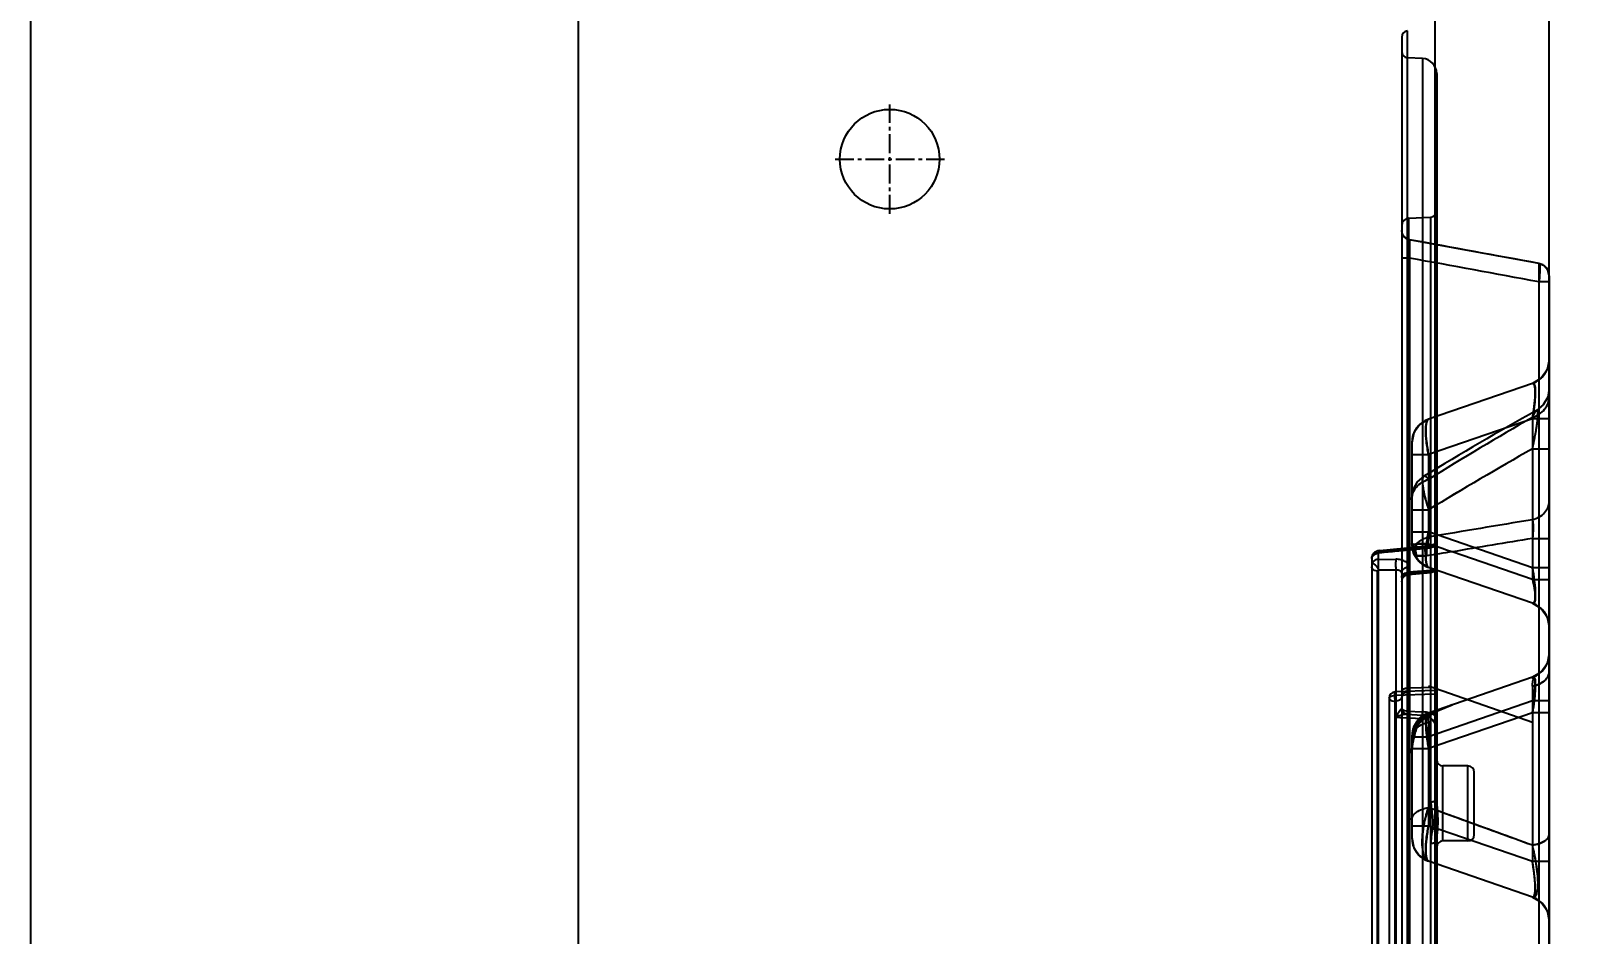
# Model space of a CAD drawing. Header units: millimetres. Extents: x 3267 to 5677, y -4731 to 2600.
# Drawn here: x 4265.7 to 4389.7, y -756.3 to -683.7 of the extents above; entities that cross this region are included whole.
import ezdxf

# ---------------------------------------------------------------- set-up
doc = ezdxf.new("R2010")
doc.units = ezdxf.units.MM
doc.header["$LTSCALE"] = 16.335
doc.header["$PDMODE"] = 3
doc.header["$PDSIZE"] = 0.3125
doc.linetypes.add('CENTER', pattern=[0.6, 0.375, -0.075, 0.075, -0.075])
doc.layers.get('0').update_dxf_attribs({"linetype": 'CONTINUOUS'})
doc.layers.get('Defpoints').update_dxf_attribs({"linetype": 'CONTINUOUS'})
doc.layers.add('11', color=7, linetype='CONTINUOUS')
doc.styles.get("Standard").update_dxf_attribs({"font": 'txt', "width": 0.8})
doc.dimstyles.get("Standard").update_dxf_attribs({"dimtxt": 0.15625, "dimasz": 0.1875, "dimexe": 0.125, "dimexo": 0.0625, "dimtad": 0, "dimtih": 1, "dimtoh": 1, "dimdsep": 46, "dimtxsty": 'Standard', "dimcen": 0.09, "dimadec": 0, "dimazin": 0, "dimtp": 0.01, "dimtm": 0.01, "dimtfac": 1, "dimtofl": 0, "dimtmove": 0, "dimatfit": 3, "dimfxl": 0, "dimtolj": 1, "dimarcsym": 0})

# ---------------------------------------------------------------- blocks, each defined once
blk = doc.blocks.new('*D132')
at = {"color": 4, "lineweight": -2}
for p, q in [((4309.72, -646.31), (4309.72, -613.23)), ((4317.72, -613.23), (4336.41, -613.23)), ((4379.72, -613.23), (4359.87, -613.23)), ((4387.72, -800.28), (4387.72, -613.23))]:
    blk.add_line(p, q, dxfattribs=at)
at = {"color": 4}
for points in [[(4317.72, -611.9), (4317.72, -614.57), (4309.72, -613.23)], [(4379.72, -611.9), (4379.72, -614.57), (4387.72, -613.23)]]:
    blk.add_solid(points, dxfattribs=at)
at = {"layer": 'Defpoints', "color": 0}
for p in [(4309.72, -613.23), (4309.72, -646.31), (4387.72, -800.28)]:
    blk.add_point(p, dxfattribs=at)
at = {"color": 6, "insert": (4348.14, -613.23), "char_height": 8, "attachment_point": 5}
blk.add_mtext('\\A1;78.00', dxfattribs=at)

msp = doc.modelspace()

# ---------------------------------------------------------------- linework, layer by layer
at = {"color": 6, "linetype": 'Continuous'}
for p, q in [((4378.522, -631.001), (4378.522, -951.001)), ((4309.718, -944.001), (4309.718, -638.001)), ((4375.858, -684.193), (4375.858, -887.749)), ((4376.334, -888.251), (4376.334, -683.691)), ((4377.534, -685.914), (4376.334, -685.851)), ((4377.534, -685.914), (4377.534, -886.028)), ((4378.672, -687.112), (4378.672, -884.83)), ((4376.429, -698.747), (4378.195, -698.654)), ((4376.429, -765.565), (4376.429, -698.747)), ((4378.195, -873.288), (4378.195, -698.654)), ((4376.478, -700.473), (4376.334, -700.432)), ((4376.478, -700.474), (4376.478, -783.553)), ((4379.996, -701.114), (4376.486, -700.474)), ((4386.899, -702.385), (4379.996, -701.114)), ((4376.478, -701.95), (4375.858, -701.95)), ((4386.886, -702.384), (4386.886, -781.684)), ((4387.717, -703.372), (4387.609, -702.92)), ((4387.717, -703.86), (4386.886, -703.86)), ((4387.717, -703.373), (4387.717, -782.247)), ((4387.717, -710.117), (4387.547, -710.924)), ((4387.069, -711.595), (4386.361, -712.017)), ((4387.547, -710.924), (4387.069, -711.595)), ((4386.361, -712.017), (4378.017, -714.89)), ((4387.233, -713.742), (4386.691, -714.187)), ((4378.017, -714.89), (4377.311, -715.311)), ((4386.361, -714.868), (4378.017, -717.741)), ((4386.361, -714.749), (4386.361, -727.776)), ((4387.717, -714.868), (4386.361, -714.868)), ((4376.662, -716.791), (4376.662, -724.903)), ((4376.662, -717.741), (4378.017, -717.741)), ((4378.017, -717.741), (4378.017, -724.366)), ((4386.361, -717.281), (4387.717, -717.281)), ((4377.627, -719.481), (4377.113, -719.93)), ((4376.662, -722.176), (4378.017, -722.176)), ((4376.662, -723.953), (4378.017, -723.953)), ((4386.361, -726.826), (4378.017, -723.953)), ((4374.088, -725.446), (4378.216, -725.053)), ((4378.204, -725.159), (4374.1, -725.55)), ((4376.662, -724.903), (4376.834, -725.717)), ((4377.079, -724.903), (4377.808, -724.903)), ((4386.361, -724.47), (4387.717, -724.47)), ((4373.446, -726.092), (4373.446, -845.849)), ((4374.006, -846.325), (4374.006, -725.617)), ((4374.006, -726.16), (4375.39, -726.147)), ((4377.079, -725.88), (4377.808, -725.88)), ((4377.808, -725.88), (4377.079, -725.88)), ((4377.825, -726.726), (4378.017, -726.803)), ((4386.361, -727.776), (4379.915, -725.556)), ((4373.913, -844.843), (4373.913, -727.099)), ((4375.39, -727.021), (4374.006, -727.034)), ((4375.39, -727.021), (4375.39, -844.921)), ((4376.41, -727.365), (4378.211, -727.214)), ((4378.204, -727.11), (4376.418, -727.26)), ((4378.195, -727.052), (4376.429, -727.2)), ((4386.361, -729.676), (4378.017, -726.803)), ((4387.717, -726.826), (4386.361, -726.826)), ((4386.361, -727.776), (4387.717, -727.776)), ((4386.361, -729.676), (4387.069, -730.099)), ((4387.069, -730.099), (4387.547, -730.77)), ((4387.547, -730.77), (4387.717, -731.577)), ((4387.717, -733.734), (4387.547, -734.541)), ((4387.069, -735.212), (4386.361, -735.635)), ((4387.547, -734.541), (4387.069, -735.212)), ((4378.522, -736.444), (4376.334, -736.52)), ((4386.361, -735.635), (4378.017, -738.508)), ((4386.361, -739.26), (4378.017, -736.359)), ((4386.361, -736.359), (4386.361, -750.443)), ((4374.853, -737.316), (4374.853, -765.635)), ((4375.329, -765.734), (4375.338, -737.082)), ((4378.522, -736.703), (4375.338, -736.814)), ((4375.338, -737.082), (4378.522, -736.97)), ((4375.355, -738.849), (4375.355, -737.553)), ((4386.361, -737.535), (4378.017, -740.408)), ((4387.717, -737.535), (4386.361, -737.535)), ((4375.858, -738.86), (4377.535, -738.948)), ((4376.243, -738.609), (4377.534, -738.676)), ((4376.334, -738.35), (4377.534, -738.413)), ((4377.441, -738.819), (4376.992, -739.304)), ((4377.774, -738.817), (4377.659, -738.886)), ((4377.808, -738.879), (4377.746, -738.768)), ((4386.361, -738.486), (4378.017, -741.359)), ((4387.717, -738.486), (4386.361, -738.486)), ((4376.717, -739.939), (4376.662, -740.408)), ((4377.079, -739.667), (4376.964, -739.614)), ((4378.017, -739.26), (4378.017, -747.57)), ((4376.662, -740.408), (4376.662, -748.52)), ((4376.662, -741.359), (4378.017, -741.359)), ((4376.858, -740.408), (4378.017, -740.408)), ((4379.174, -748.786), (4379.174, -742.756)), ((4381.184, -742.756), (4379.174, -742.756)), ((4381.184, -748.786), (4381.184, -742.756)), ((4381.687, -748.283), (4381.687, -743.258)), ((4376.662, -747.57), (4378.017, -747.57)), ((4386.361, -750.443), (4378.017, -747.57)), ((4376.662, -748.52), (4376.831, -749.328)), ((4378.672, -748.755), (4378.686, -748.48)), ((4381.184, -748.786), (4379.174, -748.786)), ((4376.831, -749.329), (4377.311, -750)), ((4377.311, -750), (4378.017, -750.421)), ((4386.361, -753.294), (4378.017, -750.421)), ((4387.717, -750.443), (4386.361, -750.443)), ((4386.361, -753.294), (4387.069, -753.716))]:
    msp.add_line(p, q, dxfattribs=at)
msp.add_lwpolyline([(4265.697, -577.101), (4830.966, -577.101), (4830.966, -1037.357), (4265.697, -1037.357)], close=True)
for points in [[(4376.334, -700.432), (4376.193, -700.359), (4376.063, -700.25), (4375.957, -700.106), (4375.884, -699.932), (4375.858, -699.734)], [(4387.609, -702.92), (4387.31, -702.565), (4386.886, -702.383)], [(4387.717, -712.437), (4387.592, -713.132), (4387.234, -713.741)], [(4377.311, -715.311), (4376.831, -715.982), (4376.662, -716.791)], [(4377.617, -719.487), (4377.108, -719.936), (4376.775, -720.531), (4376.662, -721.198)], [(4374.088, -725.446), (4373.945, -725.476), (4373.82, -725.527), (4373.712, -725.591), (4373.624, -725.664)], [(4376.662, -724.903), (4376.804, -725.646), (4377.212, -726.285), (4377.825, -726.726)], [(4376.662, -724.903), (4376.775, -725.567), (4377.105, -726.162)], [(4376.662, -724.907), (4376.711, -725.345), (4376.859, -725.771)], [(4378.672, -724.552), (4378.612, -724.79), (4378.447, -724.971), (4378.217, -725.053)], [(4376.773, -725.562), (4377.057, -726.1), (4377.487, -726.526), (4378.017, -726.803)], [(4376.834, -725.717), (4377.314, -726.385), (4378.017, -726.803)], [(4377.105, -726.162), (4377.518, -726.549), (4378.017, -726.803)], [(4375.858, -727.966), (4375.93, -727.679), (4376.13, -727.461), (4376.41, -727.365)], [(4375.858, -737.281), (4375.934, -737.016), (4376.116, -736.842), (4376.342, -736.779)], [(4375.858, -737.281), (4375.922, -737.035), (4376.099, -736.852), (4376.343, -736.779)], [(4379.916, -737.854), (4378.813, -738.273), (4377.863, -738.706)], [(4376.334, -738.613), (4376.094, -738.538), (4375.92, -738.355), (4375.858, -738.111)], [(4378.017, -738.508), (4377.311, -738.929), (4376.831, -739.6), (4376.662, -740.408)], [(4377.231, -739.007), (4376.809, -739.653), (4376.662, -740.408)], [(4378.017, -738.508), (4377.434, -738.825), (4376.983, -739.318), (4376.717, -739.939)], [(4378.017, -738.508), (4377.597, -738.71), (4377.231, -739.007)], [(4377.534, -738.676), (4378.107, -738.857), (4378.521, -739.292), (4378.672, -739.875)], [(4377.991, -738.707), (4377.923, -738.739), (4377.852, -738.774), (4377.778, -738.815)], [(4376.992, -739.304), (4376.745, -739.836), (4376.662, -740.408)], [(4376.773, -740.249), (4376.691, -740.949), (4376.662, -741.724)], [(4376.784, -740.249), (4376.722, -740.72), (4376.679, -741.214)], [(4376.985, -739.623), (4376.866, -739.939), (4376.795, -740.244)], [(4387.069, -753.716), (4387.547, -754.387), (4387.717, -755.194)]]:
    msp.add_lwpolyline(points, dxfattribs=at)
for centre, radius, start, end in [((4376.36, -684.193), 0.502, 93, 180), ((4376.36, -685.349), 0.502, 180, 267), ((4377.472, -687.112), 1.2, 0, 87), ((4378.169, -698.152), 0.502, 273, 359.90288), ((4376.461, -699.349), 0.603, 93.00039, 180), ((4376.609, -699.734), 0.751, 180.00937, 260.01455), ((3922.192, -3204.126), 2544.534, 79.477345, 79.715612), ((3913.755, -3253.36), 2593.03, 79.486757, 79.720563), ((4385.707, -710.117), 2.01, 288.99982, 0), ((4537.863, -983.401), 308.754, 119.31576, 121.26369), ((4378.672, -716.791), 2.01, 108.99999, 180), ((4531.315, -966.875), 290.825, 119.89571, 121.81061), ((4531.203, -966.689), 290.608, 119.89491, 121.81124), ((4534.786, -979.857), 301.623, 119.47807, 121.31571), ((4534.545, -979.439), 301.14, 119.47721, 121.31781), ((4754.868, -2962.068), 2269.212, 99.345882, 99.559456), ((4739.449, -2869.461), 2175.331, 99.341274, 99.564065), ((4378.672, -724.903), 2.01, 180, 251), ((4374.049, -726.092), 0.603, 134.61774, 180.03928), ((4402.328, -881.38), 157.428, 98.185, 98.93318), ((4399.907, -865.295), 141.162, 98.14187, 98.97626), ((4378.169, -726.713), 0.502, 274.8016, 359.97723), ((4385.707, -731.577), 2.01, 0, 71.00016), ((4385.707, -733.734), 2.01, 288.99982, 0), ((4375.355, -737.316), 0.502, 92.00001, 179.99049), ((4376.36, -737.281), 0.502, 92, 180), ((4376.36, -738.111), 0.502, 180, 267.00005), ((4378.672, -740.408), 2.01, 108.99999, 180), ((4378.672, -740.408), 1.883, 119.43883, 155.04088), ((4378.672, -740.408), 1.756, 119.43883, 155.04082), ((4377.472, -739.875), 1.2, 0, 87), ((4378.49, -739.77), 1.105, 122.79237, 127.48528), ((4379.174, -742.253), 0.502, 180, 270), ((4381.184, -743.258), 0.502, 0, 90), ((4387.02, -749.253), 9.539, 160.69769, 167.14688), ((4385.299, -745.422), 6.628, 180.11129, 182.98794), ((4378.672, -748.52), 2.01, 180, 251.00001), ((4379.174, -749.288), 0.502, 90, 180), ((4381.184, -748.283), 0.502, 270, 0), ((4385.707, -755.194), 2.01, 0, 71.00018)]:
    msp.add_arc(centre, radius, start, end, dxfattribs=at)
for points, knots in [([(4376.478, -701.95), (4376.462, -701.756), (4376.435, -701.412), (4376.423, -700.897), (4376.424, -700.693), (4376.45, -700.459), (4376.478, -700.474)], [0, 0, 0, 0, 0.3930202, 0.7256546, 0.9347298, 1, 1, 1, 1]), ([(4386.886, -702.384), (4386.924, -702.376), (4386.966, -702.593), (4386.966, -702.829), (4386.948, -703.323), (4386.91, -703.666), (4386.886, -703.86)], [0, 0, 0, 0, 0.0773758, 0.2878052, 0.6079724, 1, 1, 1, 1]), ([(4387.717, -703.373), (4387.717, -703.26), (4387.673, -703.027), (4387.499, -702.713), (4387.22, -702.488), (4386.998, -702.404), (4386.886, -702.384)], [0, 0, 0, 0, 0.2435956, 0.4998039, 0.7561319, 1, 1, 1, 1]), ([(4386.361, -712.017), (4386.419, -711.997), (4386.594, -712.189), (4386.577, -712.576), (4386.596, -713.183), (4386.502, -713.972), (4386.417, -714.55), (4386.361, -714.868)], [0, 0, 0, 0, 0.0620912, 0.1926246, 0.4065434, 0.6718626, 1, 1, 1, 1]), ([(4386.361, -714.868), (4386.419, -714.532), (4386.508, -713.93), (4386.6, -713.123), (4386.576, -712.533), (4386.583, -712.161), (4386.414, -711.999), (4386.361, -712.017)], [0, 0, 0, 0, 0.3464134, 0.6174239, 0.8235259, 0.9425619, 1, 1, 1, 1]), ([(4386.361, -714.868), (4386.395, -714.672), (4386.456, -714.288), (4386.527, -713.731), (4386.573, -713.224), (4386.591, -712.789), (4386.581, -712.482), (4386.555, -712.287), (4386.53, -712.179), (4386.499, -712.097), (4386.461, -712.04), (4386.412, -712.008), (4386.377, -712.012), (4386.361, -712.017)], [0, 0, 0, 0, 0.2011804, 0.3931307, 0.5675307, 0.7161773, 0.8323933, 0.8778708, 0.9150346, 0.9442127, 0.9662555, 0.9833444, 1, 1, 1, 1]), ([(4386.361, -714.749), (4386.55, -714.691), (4386.914, -714.518), (4387.498, -714.013), (4387.717, -713.428), (4387.717, -713.061)], [0, 0, 0, 0, 0.2585545, 0.5193703, 1, 1, 1, 1]), ([(4386.361, -717.28), (4386.44, -716.912), (4386.576, -716.278), (4386.723, -715.435), (4386.791, -714.787), (4386.829, -714.439), (4386.753, -714.113), (4386.629, -714.236), (4386.597, -714.283)], [0, 0, 0, 0, 0.3405533, 0.5821482, 0.7835507, 0.9010264, 0.9487987, 1, 1, 1, 1]), ([(4386.361, -717.28), (4386.41, -717.066), (4386.498, -716.664), (4386.609, -716.099), (4386.694, -715.615), (4386.754, -715.209), (4386.792, -714.877), (4386.811, -714.616), (4386.812, -714.412), (4386.797, -714.281), (4386.764, -714.173), (4386.656, -714.188), (4386.624, -714.247), (4386.6, -714.282)], [0, 0, 0, 0, 0.197447, 0.3704035, 0.5176748, 0.6399767, 0.739115, 0.8175843, 0.8772412, 0.9188314, 0.9433701, 0.9619699, 1, 1, 1, 1]), ([(4386.6, -714.282), (4386.557, -714.343), (4386.473, -714.497), (4386.4, -714.656), (4386.361, -714.749)], [0, 0, 0, 0, 0.4240078, 1, 1, 1, 1]), ([(4386.597, -714.283), (4386.572, -714.32), (4386.52, -714.408), (4386.442, -714.563), (4386.389, -714.682), (4386.361, -714.748)], [0, 0, 0, 0, 0.2535328, 0.5859896, 1, 1, 1, 1]), ([(4378.017, -717.741), (4377.948, -717.391), (4377.838, -716.747), (4377.775, -715.864), (4377.795, -715.285), (4377.917, -714.925), (4378.017, -714.89)], [0, 0, 0, 0, 0.3667706, 0.6754514, 0.8908129, 1, 1, 1, 1]), ([(4378.017, -714.89), (4377.916, -714.925), (4377.795, -715.287), (4377.775, -715.867), (4377.839, -716.75), (4377.948, -717.392), (4378.017, -717.741)], [0, 0, 0, 0, 0.1096626, 0.3256564, 0.6343154, 1, 1, 1, 1]), ([(4378.017, -714.89), (4377.917, -714.925), (4377.798, -715.291), (4377.782, -715.872), (4377.842, -716.756), (4377.95, -717.396), (4378.017, -717.741)], [0, 0, 0, 0, 0.1091537, 0.3274986, 0.638501, 1, 1, 1, 1]), ([(4378.017, -717.741), (4377.949, -717.39), (4377.84, -716.743), (4377.782, -715.857), (4377.799, -715.279), (4377.92, -714.924), (4378.017, -714.89)], [0, 0, 0, 0, 0.3679988, 0.6792784, 0.8937516, 1, 1, 1, 1]), ([(4376.662, -721.362), (4376.662, -721.006), (4376.885, -720.438), (4377.467, -719.955), (4377.829, -719.789), (4378.017, -719.734)], [0, 0, 0, 0, 0.4754613, 0.7376461, 1, 1, 1, 1]), ([(4376.662, -721.362), (4376.662, -721.006), (4376.885, -720.438), (4377.467, -719.955), (4377.829, -719.789), (4378.017, -719.734)], [0, 0, 0, 0, 0.4754613, 0.7376462, 1, 1, 1, 1]), ([(4377.72, -719.475), (4377.661, -719.459), (4377.471, -719.601), (4377.519, -720.007), (4377.565, -720.577), (4377.76, -721.334), (4377.922, -721.882), (4378.017, -722.176)], [0, 0, 0, 0, 0.0643112, 0.1902026, 0.3990952, 0.6769377, 1, 1, 1, 1]), ([(4377.724, -719.472), (4377.664, -719.455), (4377.478, -719.614), (4377.539, -720.022), (4377.579, -720.604), (4377.77, -721.356), (4377.926, -721.891), (4378.017, -722.176)], [0, 0, 0, 0, 0.0657644, 0.192902, 0.4127018, 0.6870046, 1, 1, 1, 1]), ([(4378.017, -719.733), (4377.983, -719.688), (4377.919, -719.611), (4377.82, -719.522), (4377.751, -719.484), (4377.72, -719.475)], [0, 0, 0, 0, 0.4236732, 0.754042, 1, 1, 1, 1]), ([(4378.017, -719.733), (4377.983, -719.689), (4377.92, -719.612), (4377.823, -719.521), (4377.756, -719.482), (4377.724, -719.472)], [0, 0, 0, 0, 0.4228457, 0.7534496, 1, 1, 1, 1]), ([(4386.361, -722.977), (4386.548, -722.926), (4386.906, -722.777), (4387.357, -722.433), (4387.644, -721.981), (4387.717, -721.644), (4387.717, -721.484)], [0, 0, 0, 0, 0.2694857, 0.5330947, 0.7771512, 1, 1, 1, 1]), ([(4386.361, -722.977), (4386.385, -723.073), (4386.415, -723.291), (4386.433, -723.791), (4386.4, -724.192), (4386.361, -724.47)], [0, 0, 0, 0, 0.1986848, 0.4391749, 1, 1, 1, 1]), ([(4386.361, -722.977), (4386.394, -723.11), (4386.427, -723.417), (4386.423, -723.917), (4386.388, -724.279), (4386.361, -724.47)], [0, 0, 0, 0, 0.273935, 0.6151978, 1, 1, 1, 1]), ([(4378.017, -726.803), (4377.916, -726.769), (4377.795, -726.407), (4377.775, -725.827), (4377.839, -724.944), (4377.948, -724.301), (4378.017, -723.953)], [0, 0, 0, 0, 0.1096635, 0.3256588, 0.6343196, 1, 1, 1, 1]), ([(4378.017, -723.953), (4377.948, -724.303), (4377.838, -724.946), (4377.775, -725.83), (4377.795, -726.409), (4377.917, -726.769), (4378.017, -726.803)], [0, 0, 0, 0, 0.3667766, 0.6754545, 0.890814, 1, 1, 1, 1]), ([(4378.017, -723.953), (4377.949, -724.304), (4377.84, -724.951), (4377.782, -725.837), (4377.799, -726.414), (4377.92, -726.77), (4378.017, -726.803)], [0, 0, 0, 0, 0.3680031, 0.6792808, 0.8937525, 1, 1, 1, 1]), ([(4374.1, -725.614), (4374.099, -725.603), (4374.098, -725.582), (4374.095, -725.552), (4374.093, -725.524), (4374.09, -725.494), (4374.085, -725.413), (4374.094, -725.493), (4374.097, -725.524), (4374.099, -725.541), (4374.1, -725.55)], [0, 0, 0, 0, 0.1233483, 0.2348731, 0.3335917, 0.4186573, 0.6172126, 0.8161224, 0.9012275, 1, 1, 1, 1]), ([(4374.1, -725.614), (4374.556, -725.571), (4375.468, -725.483), (4376.836, -725.353), (4377.748, -725.266), (4378.204, -725.222)], [0, 0, 0, 0, 0.3333851, 0.6667177, 1, 1, 1, 1]), ([(4376.859, -724.99), (4376.823, -724.974), (4376.767, -724.944), (4376.694, -724.943), (4376.662, -724.914), (4376.662, -724.903)], [0, 0, 0, 0, 0.5218588, 0.8423529, 1, 1, 1, 1]), ([(4376.858, -724.99), (4376.822, -724.982), (4376.762, -724.966), (4376.696, -724.943), (4376.662, -724.915), (4376.662, -724.903)], [0, 0, 0, 0, 0.5034824, 0.8286202, 1, 1, 1, 1]), ([(4376.859, -725.771), (4376.821, -725.693), (4376.768, -725.519), (4376.768, -725.248), (4376.821, -725.071), (4376.858, -724.99)], [0, 0, 0, 0, 0.321289, 0.667224, 1, 1, 1, 1]), ([(4376.858, -725.771), (4376.806, -725.65), (4376.765, -725.381), (4376.807, -725.113), (4376.858, -724.99)], [0, 0, 0, 0, 0.4954003, 1, 1, 1, 1]), ([(4377.063, -724.92), (4377.037, -724.937), (4376.984, -724.961), (4376.918, -724.993), (4376.871, -725.008), (4376.854, -725.003)], [0, 0, 0, 0, 0.4060183, 0.7626714, 1, 1, 1, 1]), ([(4377.099, -724.883), (4377.06, -724.894), (4377.003, -724.933), (4376.926, -724.968), (4376.881, -724.978), (4376.864, -724.976)], [0, 0, 0, 0, 0.4759925, 0.7911688, 1, 1, 1, 1]), ([(4377.079, -725.88), (4377.03, -725.782), (4376.961, -725.566), (4376.959, -725.224), (4377.028, -725.004), (4377.079, -724.903)], [0, 0, 0, 0, 0.3265452, 0.6634268, 1, 1, 1, 1]), ([(4377.08, -725.88), (4377.049, -725.808), (4377.005, -725.648), (4376.983, -725.398), (4377.001, -725.148), (4377.042, -724.988), (4377.073, -724.915)], [0, 0, 0, 0, 0.2393244, 0.5001936, 0.7609206, 1, 1, 1, 1]), ([(4377.079, -724.903), (4377.16, -724.819), (4377.344, -724.664), (4377.662, -724.484), (4377.896, -724.399), (4378.017, -724.366)], [0, 0, 0, 0, 0.3204405, 0.6544838, 1, 1, 1, 1]), ([(4377.808, -724.902), (4377.71, -724.902), (4377.529, -724.903), (4377.286, -724.903), (4377.141, -724.903), (4377.079, -724.903)], [0, 0, 0, 0, 0.4064774, 0.7445307, 1, 1, 1, 1]), ([(4377.099, -724.883), (4377.174, -724.807), (4377.352, -724.66), (4377.662, -724.484), (4377.896, -724.399), (4378.017, -724.366)], [0, 0, 0, 0, 0.3029327, 0.6455821, 1, 1, 1, 1]), ([(4377.808, -725.88), (4377.793, -725.819), (4377.767, -725.69), (4377.746, -725.492), (4377.745, -725.289), (4377.764, -725.09), (4377.791, -724.962), (4377.808, -724.901)], [0, 0, 0, 0, 0.1921151, 0.3958952, 0.6033925, 0.8070884, 1, 1, 1, 1]), ([(4377.809, -725.882), (4377.793, -725.821), (4377.767, -725.692), (4377.746, -725.493), (4377.745, -725.29), (4377.764, -725.091), (4377.791, -724.962), (4377.809, -724.901)], [0, 0, 0, 0, 0.192563, 0.396263, 0.6036426, 0.8072358, 1, 1, 1, 1]), ([(4377.953, -724.907), (4377.937, -724.905), (4377.905, -724.902), (4377.857, -724.9), (4377.825, -724.901), (4377.808, -724.902)], [0, 0, 0, 0, 0.3303311, 0.6636538, 1, 1, 1, 1]), ([(4377.952, -724.909), (4377.936, -724.907), (4377.904, -724.903), (4377.856, -724.901), (4377.824, -724.902), (4377.808, -724.903)], [0, 0, 0, 0, 0.3349864, 0.6683907, 1, 1, 1, 1]), ([(4377.883, -725.862), (4377.873, -725.802), (4377.859, -725.676), (4377.856, -725.483), (4377.87, -725.285), (4377.901, -725.093), (4377.933, -724.968), (4377.952, -724.909)], [0, 0, 0, 0, 0.1908011, 0.3935219, 0.6008915, 0.8054826, 1, 1, 1, 1]), ([(4377.891, -725.856), (4377.885, -725.794), (4377.879, -725.669), (4377.882, -725.48), (4377.895, -725.29), (4377.919, -725.102), (4377.945, -724.978), (4377.96, -724.917)], [0, 0, 0, 0, 0.1969051, 0.3974656, 0.5992866, 0.800737, 1, 1, 1, 1]), ([(4377.952, -724.909), (4377.955, -724.843), (4377.962, -724.715), (4377.983, -724.534), (4378.004, -724.419), (4378.017, -724.366)], [0, 0, 0, 0, 0.3636456, 0.698035, 1, 1, 1, 1]), ([(4379.915, -725.556), (4379.673, -725.48), (4379.211, -725.331), (4378.557, -725.116), (4378.145, -724.976), (4377.952, -724.909)], [0, 0, 0, 0, 0.3691795, 0.7039441, 1, 1, 1, 1]), ([(4379.915, -725.556), (4379.672, -725.48), (4379.21, -725.331), (4378.555, -725.115), (4378.145, -724.976), (4377.952, -724.909)], [0, 0, 0, 0, 0.3703194, 0.7046186, 1, 1, 1, 1]), ([(4378.017, -724.366), (4378.004, -724.419), (4377.983, -724.534), (4377.962, -724.714), (4377.955, -724.841), (4377.953, -724.907)], [0, 0, 0, 0, 0.3032831, 0.6391368, 1, 1, 1, 1]), ([(4378.204, -725.159), (4378.264, -725.156), (4378.383, -725.129), (4378.581, -725.027), (4378.672, -724.863), (4378.672, -724.762)], [0, 0, 0, 0, 0.271281, 0.5428768, 1, 1, 1, 1]), ([(4378.672, -724.889), (4378.672, -724.93), (4378.642, -725.021), (4378.536, -725.13), (4378.38, -725.198), (4378.264, -725.219), (4378.204, -725.222)], [0, 0, 0, 0, 0.1980992, 0.4359155, 0.7138113, 1, 1, 1, 1]), ([(4378.204, -725.222), (4378.208, -725.175), (4378.225, -725.01), (4378.207, -725.133), (4378.204, -725.159)], [0, 0, 0, 0, 0.6437221, 1, 1, 1, 1]), ([(4373.897, -725.699), (4373.812, -725.717), (4373.664, -725.77), (4373.492, -725.907), (4373.445, -726.035), (4373.446, -726.093)], [0, 0, 0, 0, 0.4066102, 0.7275474, 1, 1, 1, 1]), ([(4373.446, -726.092), (4373.446, -726.012), (4373.505, -725.841), (4373.722, -725.669), (4373.909, -725.622), (4374.006, -725.617)], [0, 0, 0, 0, 0.3000693, 0.6337626, 1, 1, 1, 1]), ([(4374.006, -726.16), (4373.909, -726.165), (4373.722, -726.212), (4373.505, -726.384), (4373.446, -726.555), (4373.446, -726.635)], [0, 0, 0, 0, 0.3660784, 0.6996545, 1, 1, 1, 1]), ([(4373.743, -726.635), (4373.708, -726.608), (4373.644, -726.565), (4373.554, -726.502), (4373.453, -726.536), (4373.446, -726.603), (4373.446, -726.635)], [0, 0, 0, 0, 0.3329142, 0.5766915, 0.7601718, 1, 1, 1, 1]), ([(4373.622, -725.668), (4373.627, -725.652), (4373.711, -725.653), (4373.822, -725.639), (4373.941, -725.628), (4374.006, -725.617)], [0, 0, 0, 0, 0.1293947, 0.4847245, 1, 1, 1, 1]), ([(4373.897, -725.699), (4373.846, -725.699), (4373.761, -725.696), (4373.676, -725.688), (4373.626, -725.678), (4373.622, -725.668)], [0, 0, 0, 0, 0.54811, 0.8770103, 1, 1, 1, 1]), ([(4374.006, -727.034), (4374.01, -727.001), (4374, -726.926), (4373.934, -726.829), (4373.851, -726.728), (4373.782, -726.665), (4373.743, -726.635)], [0, 0, 0, 0, 0.2020328, 0.4358162, 0.7042367, 1, 1, 1, 1]), ([(4374.006, -725.694), (4373.985, -725.698), (4373.943, -725.702), (4373.9, -725.701), (4373.879, -725.699)], [0, 0, 0, 0, 0.5065846, 1, 1, 1, 1]), ([(4373.987, -726.635), (4373.987, -726.575), (4373.987, -726.461), (4373.993, -726.302), (4374.001, -726.204), (4374.006, -726.16)], [0, 0, 0, 0, 0.3777165, 0.7213116, 1, 1, 1, 1]), ([(4374.006, -727.034), (4374.003, -726.994), (4373.996, -726.909), (4373.99, -726.776), (4373.988, -726.683), (4373.987, -726.635)], [0, 0, 0, 0, 0.3000731, 0.6398323, 1, 1, 1, 1]), ([(4374.1, -725.55), (4374.087, -725.551), (4374.063, -725.557), (4374.027, -725.577), (4374.008, -725.601), (4374.006, -725.617)], [0, 0, 0, 0, 0.3211129, 0.6116195, 1, 1, 1, 1]), ([(4374.1, -725.614), (4374.084, -725.616), (4374.054, -725.626), (4374.019, -725.655), (4374.007, -725.682), (4374.006, -725.694)], [0, 0, 0, 0, 0.3678227, 0.7125191, 1, 1, 1, 1]), ([(4375.39, -726.147), (4375.387, -726.174), (4375.381, -726.237), (4375.375, -726.338), (4375.372, -726.432), (4375.371, -726.509), (4375.371, -726.566), (4375.371, -726.624), (4375.372, -726.704), (4375.375, -726.804), (4375.381, -726.917), (4375.387, -726.989), (4375.39, -727.021)], [0, 0, 0, 0, 0.0936926, 0.2170066, 0.3489123, 0.4150342, 0.4798843, 0.5453141, 0.6132598, 0.7529462, 0.8898236, 1, 1, 1, 1]), ([(4376.418, -726.769), (4376.419, -726.684), (4376.354, -726.497), (4376.113, -726.295), (4375.778, -726.171), (4375.524, -726.145), (4375.39, -726.147)], [0, 0, 0, 0, 0.1943073, 0.422189, 0.6952433, 1, 1, 1, 1]), ([(4377.079, -725.88), (4377.045, -725.88), (4376.984, -725.877), (4376.902, -725.84), (4376.87, -725.795), (4376.858, -725.77)], [0, 0, 0, 0, 0.3879493, 0.6937276, 1, 1, 1, 1]), ([(4377.079, -725.88), (4377.047, -725.883), (4376.987, -725.884), (4376.902, -725.846), (4376.871, -725.797), (4376.858, -725.77)], [0, 0, 0, 0, 0.3683734, 0.6675212, 1, 1, 1, 1]), ([(4377.808, -725.88), (4377.816, -725.878), (4377.833, -725.873), (4377.858, -725.867), (4377.874, -725.864), (4377.883, -725.862)], [0, 0, 0, 0, 0.3331251, 0.6662426, 1, 1, 1, 1]), ([(4377.883, -725.862), (4377.874, -725.864), (4377.858, -725.867), (4377.833, -725.873), (4377.816, -725.878), (4377.808, -725.88)], [0, 0, 0, 0, 0.3330839, 0.6661961, 1, 1, 1, 1]), ([(4378.672, -726.714), (4378.671, -726.772), (4378.615, -726.902), (4378.43, -727.018), (4378.277, -727.049), (4378.195, -727.052)], [0, 0, 0, 0, 0.2773393, 0.6127893, 1, 1, 1, 1]), ([(4378.672, -726.713), (4378.672, -726.78), (4378.622, -726.923), (4378.441, -727.066), (4378.285, -727.105), (4378.204, -727.11)], [0, 0, 0, 0, 0.3002525, 0.6338681, 1, 1, 1, 1]), ([(4373.913, -727.099), (4373.833, -727.095), (4373.683, -727.063), (4373.502, -726.95), (4373.446, -726.823), (4373.446, -726.765)], [0, 0, 0, 0, 0.3881558, 0.723014, 1, 1, 1, 1]), ([(4374.006, -727.034), (4373.99, -727.034), (4373.96, -727.04), (4373.924, -727.063), (4373.913, -727.088), (4373.913, -727.099)], [0, 0, 0, 0, 0.3979023, 0.7295143, 1, 1, 1, 1]), ([(4375.858, -727.245), (4375.858, -727.207), (4375.823, -727.129), (4375.712, -727.058), (4375.564, -727.019), (4375.451, -727.016), (4375.39, -727.021)], [0, 0, 0, 0, 0.1979163, 0.4113321, 0.6751782, 1, 1, 1, 1]), ([(4375.858, -727.245), (4375.858, -727.214), (4375.866, -727.147), (4375.905, -727.051), (4375.957, -726.979), (4376.007, -726.93), (4376.047, -726.897), (4376.091, -726.867), (4376.158, -726.83), (4376.254, -726.793), (4376.349, -726.775), (4376.405, -726.77), (4376.419, -726.769)], [0, 0, 0, 0, 0.1163032, 0.2478472, 0.3787317, 0.443443, 0.5071856, 0.572318, 0.641365, 0.7901693, 0.9504006, 1, 1, 1, 1]), ([(4375.858, -727.605), (4375.858, -727.555), (4375.894, -727.443), (4376.024, -727.309), (4376.214, -727.227), (4376.357, -727.202), (4376.429, -727.2)], [0, 0, 0, 0, 0.1991763, 0.4377295, 0.7153919, 1, 1, 1, 1]), ([(4376.418, -727.26), (4376.347, -727.263), (4376.204, -727.295), (4375.967, -727.418), (4375.858, -727.614), (4375.858, -727.735)], [0, 0, 0, 0, 0.2706355, 0.5420259, 1, 1, 1, 1]), ([(4376.418, -727.26), (4376.416, -727.292), (4376.404, -727.442), (4376.423, -727.252), (4376.429, -727.2)], [0, 0, 0, 0, 0.3815065, 1, 1, 1, 1]), ([(4378.195, -727.052), (4378.199, -727.097), (4378.212, -727.257), (4378.206, -727.135), (4378.204, -727.11)], [0, 0, 0, 0, 0.6372193, 1, 1, 1, 1]), ([(4386.361, -729.676), (4386.419, -729.696), (4386.594, -729.505), (4386.577, -729.117), (4386.596, -728.51), (4386.502, -727.721), (4386.417, -727.143), (4386.361, -726.825)], [0, 0, 0, 0, 0.0621168, 0.1927467, 0.4067721, 0.6720702, 1, 1, 1, 1]), ([(4386.361, -726.826), (4386.419, -727.162), (4386.508, -727.763), (4386.6, -728.57), (4386.576, -729.16), (4386.583, -729.533), (4386.414, -729.695), (4386.361, -729.676)], [0, 0, 0, 0, 0.3464164, 0.6174274, 0.8235291, 0.9425636, 1, 1, 1, 1]), ([(4386.361, -729.676), (4386.418, -729.696), (4386.595, -729.504), (4386.571, -729.111), (4386.588, -728.5), (4386.501, -727.713), (4386.416, -727.139), (4386.361, -726.826)], [0, 0, 0, 0, 0.0617011, 0.1934856, 0.4113351, 0.6760258, 1, 1, 1, 1]), ([(4386.361, -727.776), (4386.395, -727.909), (4386.456, -728.171), (4386.527, -728.55), (4386.572, -728.894), (4386.592, -729.186), (4386.579, -729.416), (4386.543, -729.578), (4386.477, -729.67), (4386.409, -729.688), (4386.377, -729.682), (4386.361, -729.676)], [0, 0, 0, 0, 0.2022601, 0.3934835, 0.5654617, 0.7102433, 0.8218676, 0.9008846, 0.9533547, 0.9756345, 1, 1, 1, 1]), ([(4386.361, -727.776), (4386.419, -728.01), (4386.512, -728.422), (4386.594, -728.981), (4386.589, -729.359), (4386.553, -729.639), (4386.407, -729.692), (4386.361, -729.676)], [0, 0, 0, 0, 0.3552423, 0.6225537, 0.8188432, 0.9276796, 1, 1, 1, 1]), ([(4387.717, -735.184), (4387.717, -735.311), (4387.638, -735.59), (4387.341, -735.945), (4386.893, -736.207), (4386.545, -736.32), (4386.361, -736.359)], [0, 0, 0, 0, 0.1992634, 0.4328458, 0.7061862, 1, 1, 1, 1]), ([(4386.361, -736.359), (4386.545, -736.32), (4386.893, -736.207), (4387.341, -735.945), (4387.638, -735.59), (4387.717, -735.311), (4387.717, -735.184)], [0, 0, 0, 0, 0.2938138, 0.5671542, 0.8007366, 1, 1, 1, 1]), ([(4376.334, -736.52), (4376.274, -736.522), (4376.185, -736.532), (4376.072, -736.563), (4375.955, -736.608), (4375.858, -736.69), (4375.858, -736.763)], [0, 0, 0, 0, 0.3170737, 0.4727386, 0.6156698, 1, 1, 1, 1]), ([(4376.334, -736.52), (4376.333, -736.556), (4376.333, -736.606), (4376.334, -736.668), (4376.334, -736.706), (4376.336, -736.735), (4376.337, -736.759), (4376.339, -736.77), (4376.341, -736.779), (4376.343, -736.779)], [0, 0, 0, 0, 0.409433, 0.5797146, 0.724062, 0.8402592, 0.9261302, 0.979646, 1, 1, 1, 1]), ([(4386.361, -735.635), (4386.419, -735.615), (4386.594, -735.806), (4386.577, -736.193), (4386.596, -736.801), (4386.502, -737.589), (4386.417, -738.167), (4386.361, -738.486)], [0, 0, 0, 0, 0.0620911, 0.1926246, 0.4065434, 0.6718626, 1, 1, 1, 1]), ([(4386.361, -735.635), (4386.418, -735.615), (4386.593, -735.804), (4386.571, -736.194), (4386.589, -736.802), (4386.502, -737.592), (4386.416, -738.168), (4386.361, -738.486)], [0, 0, 0, 0, 0.0613234, 0.1915972, 0.4076556, 0.6726761, 1, 1, 1, 1]), ([(4386.361, -738.486), (4386.419, -738.149), (4386.508, -737.547), (4386.6, -736.74), (4386.576, -736.15), (4386.583, -735.778), (4386.414, -735.616), (4386.361, -735.635)], [0, 0, 0, 0, 0.3468032, 0.6179021, 0.8238277, 0.942643, 1, 1, 1, 1]), ([(4386.361, -735.635), (4386.413, -735.617), (4386.576, -735.698), (4386.588, -736.008), (4386.588, -736.402), (4386.5, -736.939), (4386.415, -737.322), (4386.361, -737.535)], [0, 0, 0, 0, 0.0804383, 0.2090638, 0.4198188, 0.6766036, 1, 1, 1, 1]), ([(4386.361, -736.359), (4386.375, -736.22), (4386.385, -735.981), (4386.434, -735.788), (4386.389, -735.625), (4386.361, -735.635)], [0, 0, 0, 0, 0.5688893, 0.8804622, 1, 1, 1, 1]), ([(4386.361, -735.635), (4386.377, -735.629), (4386.409, -735.623), (4386.477, -735.641), (4386.543, -735.734), (4386.579, -735.895), (4386.592, -736.125), (4386.572, -736.417), (4386.527, -736.761), (4386.456, -737.14), (4386.395, -737.402), (4386.361, -737.535)], [0, 0, 0, 0, 0.0243766, 0.0466587, 0.099126, 0.1781467, 0.2897755, 0.4345539, 0.6065235, 0.7977394, 1, 1, 1, 1]), ([(4374.853, -737.316), (4374.853, -737.272), (4374.927, -737.171), (4375.108, -737.104), (4375.255, -737.083), (4375.338, -737.082)], [0, 0, 0, 0, 0.2293219, 0.5713613, 1, 1, 1, 1]), ([(4374.853, -737.316), (4374.853, -737.362), (4374.931, -737.466), (4375.118, -737.533), (4375.271, -737.553), (4375.355, -737.553)], [0, 0, 0, 0, 0.2295999, 0.5726396, 1, 1, 1, 1]), ([(4375.319, -737.316), (4375.317, -737.236), (4375.302, -737.08), (4375.33, -736.953), (4375.312, -736.814), (4375.337, -736.814)], [0, 0, 0, 0, 0.4785607, 0.8473196, 1, 1, 1, 1]), ([(4375.348, -737.553), (4375.344, -737.528), (4375.336, -737.477), (4375.326, -737.398), (4375.321, -737.344), (4375.319, -737.316)], [0, 0, 0, 0, 0.3166399, 0.6540362, 1, 1, 1, 1]), ([(4375.338, -737.082), (4375.336, -737.034), (4375.328, -736.947), (4375.346, -736.881), (4375.327, -736.815), (4375.338, -736.814)], [0, 0, 0, 0, 0.5296595, 0.8779582, 1, 1, 1, 1]), ([(4375.858, -737.281), (4375.858, -737.318), (4375.82, -737.388), (4375.706, -737.469), (4375.548, -737.527), (4375.418, -737.553), (4375.355, -737.553)], [0, 0, 0, 0, 0.180103, 0.3543446, 0.6901442, 1, 1, 1, 1]), ([(4377.883, -738.826), (4378.041, -738.724), (4378.687, -738.338), (4379.383, -738.038), (4379.915, -737.854)], [0, 0, 0, 0, 0.250799, 1, 1, 1, 1]), ([(4379.915, -737.854), (4379.669, -737.939), (4379.199, -738.122), (4378.543, -738.441), (4378.14, -738.679), (4377.952, -738.802)], [0, 0, 0, 0, 0.3581011, 0.6921508, 1, 1, 1, 1]), ([(4379.915, -737.854), (4379.67, -737.939), (4379.2, -738.122), (4378.544, -738.44), (4378.14, -738.679), (4377.952, -738.802)], [0, 0, 0, 0, 0.3569752, 0.6914702, 1, 1, 1, 1]), ([(4375.355, -738.849), (4375.399, -738.784), (4375.478, -738.672), (4375.576, -738.523), (4375.652, -738.401), (4375.721, -738.293), (4375.783, -738.234), (4375.812, -738.204)], [0, 0, 0, 0, 0.2986863, 0.5165322, 0.6767902, 0.8440796, 1, 1, 1, 1]), ([(4376.243, -738.608), (4376.168, -738.605), (4376.006, -738.631), (4375.712, -738.708), (4375.494, -738.788), (4375.36, -738.841)], [0, 0, 0, 0, 0.2439374, 0.5292958, 1, 1, 1, 1]), ([(4375.36, -738.841), (4375.409, -738.841), (4375.527, -738.845), (4375.692, -738.856), (4375.81, -738.86), (4375.858, -738.86)], [0, 0, 0, 0, 0.2927015, 0.7119019, 1, 1, 1, 1]), ([(4375.858, -738.111), (4375.858, -738.12), (4375.854, -738.155), (4375.832, -738.186), (4375.812, -738.204)], [0, 0, 0, 0, 0.2348581, 1, 1, 1, 1]), ([(4376.243, -738.609), (4376.174, -738.605), (4376.034, -738.562), (4375.878, -738.411), (4375.824, -738.274), (4375.812, -738.204)], [0, 0, 0, 0, 0.3248112, 0.6631614, 1, 1, 1, 1]), ([(4375.858, -738.111), (4375.858, -738.156), (4375.929, -738.257), (4376.108, -738.327), (4376.253, -738.348), (4376.334, -738.35)], [0, 0, 0, 0, 0.232803, 0.5733057, 1, 1, 1, 1]), ([(4376.334, -738.35), (4376.332, -738.397), (4376.323, -738.482), (4376.339, -738.548), (4376.323, -738.613), (4376.334, -738.613)], [0, 0, 0, 0, 0.5298373, 0.8774421, 1, 1, 1, 1]), ([(4377.534, -738.676), (4377.545, -738.677), (4377.541, -738.611), (4377.546, -738.545), (4377.538, -738.459), (4377.534, -738.413)], [0, 0, 0, 0, 0.1226638, 0.4751625, 1, 1, 1, 1]), ([(4378.672, -738.982), (4378.672, -738.909), (4378.611, -738.79), (4378.481, -738.67), (4378.337, -738.581), (4378.159, -738.512), (4377.89, -738.442), (4377.677, -738.416), (4377.534, -738.413)], [0, 0, 0, 0, 0.1623216, 0.267265, 0.3901939, 0.5313415, 0.6854272, 1, 1, 1, 1]), ([(4377.535, -738.948), (4377.582, -738.924), (4377.673, -738.878), (4377.807, -738.813), (4377.899, -738.785), (4377.943, -738.771)], [0, 0, 0, 0, 0.3572581, 0.6895609, 1, 1, 1, 1]), ([(4377.808, -738.879), (4377.795, -738.856), (4377.781, -738.832), (4377.736, -738.753), (4377.784, -738.831), (4377.796, -738.855), (4377.808, -738.879)], [0, 0, 0, 0, 0.3297972, 0.4999457, 0.67017, 1, 1, 1, 1]), ([(4378.017, -738.508), (4377.916, -738.543), (4377.795, -738.904), (4377.775, -739.484), (4377.839, -740.367), (4377.948, -741.01), (4378.017, -741.359)], [0, 0, 0, 0, 0.1096626, 0.3256561, 0.6343154, 1, 1, 1, 1]), ([(4378.017, -740.408), (4377.959, -740.22), (4377.865, -739.856), (4377.789, -739.343), (4377.787, -739.02), (4377.808, -738.879)], [0, 0, 0, 0, 0.3811502, 0.7242131, 1, 1, 1, 1]), ([(4377.808, -738.879), (4377.787, -739.02), (4377.789, -739.343), (4377.865, -739.856), (4377.959, -740.22), (4378.017, -740.408)], [0, 0, 0, 0, 0.2757882, 0.6188509, 1, 1, 1, 1]), ([(4378.017, -738.508), (4377.917, -738.542), (4377.798, -738.908), (4377.782, -739.49), (4377.842, -740.373), (4377.95, -741.014), (4378.017, -741.359)], [0, 0, 0, 0, 0.109153, 0.3274982, 0.6385009, 1, 1, 1, 1]), ([(4377.952, -738.802), (4377.936, -738.811), (4377.904, -738.828), (4377.856, -738.853), (4377.824, -738.87), (4377.808, -738.879)], [0, 0, 0, 0, 0.3334192, 0.6671611, 1, 1, 1, 1]), ([(4377.953, -738.804), (4377.937, -738.812), (4377.905, -738.828), (4377.857, -738.854), (4377.825, -738.871), (4377.808, -738.879)], [0, 0, 0, 0, 0.3285521, 0.6626061, 1, 1, 1, 1]), ([(4377.952, -738.802), (4377.937, -738.781), (4377.917, -738.757), (4377.868, -738.687), (4377.857, -738.773), (4377.875, -738.802), (4377.883, -738.826)], [0, 0, 0, 0, 0.3228374, 0.5033211, 0.6915615, 1, 1, 1, 1]), ([(4377.96, -738.821), (4377.948, -738.805), (4377.931, -738.788), (4377.894, -738.744), (4377.874, -738.8), (4377.887, -738.824), (4377.891, -738.841)], [0, 0, 0, 0, 0.3283688, 0.5045209, 0.6952669, 1, 1, 1, 1]), ([(4377.952, -738.802), (4377.955, -738.847), (4377.964, -738.942), (4377.986, -739.095), (4378.006, -739.203), (4378.017, -739.26)], [0, 0, 0, 0, 0.2881774, 0.6229953, 1, 1, 1, 1]), ([(4378.017, -739.26), (4378.006, -739.203), (4377.986, -739.095), (4377.964, -738.943), (4377.955, -738.847), (4377.953, -738.804)], [0, 0, 0, 0, 0.3780634, 0.7138227, 1, 1, 1, 1]), ([(4376.859, -740.147), (4376.817, -740.317), (4376.744, -740.663), (4376.675, -741.191), (4376.662, -741.548), (4376.662, -741.727)], [0, 0, 0, 0, 0.3285366, 0.6639725, 1, 1, 1, 1]), ([(4376.848, -740.192), (4376.809, -740.342), (4376.74, -740.665), (4376.677, -741.178), (4376.662, -741.54), (4376.662, -741.727)], [0, 0, 0, 0, 0.2993753, 0.6385289, 1, 1, 1, 1]), ([(4376.858, -740.148), (4376.835, -740.161), (4376.793, -740.193), (4376.757, -740.299), (4376.817, -740.373), (4376.858, -740.408)], [0, 0, 0, 0, 0.2621653, 0.4766927, 1, 1, 1, 1]), ([(4376.853, -740.151), (4376.834, -740.165), (4376.802, -740.199), (4376.79, -740.271), (4376.814, -740.345), (4376.849, -740.388), (4376.87, -740.408)], [0, 0, 0, 0, 0.234586, 0.4544731, 0.700737, 1, 1, 1, 1]), ([(4376.848, -740.192), (4376.872, -740.125), (4376.906, -739.998), (4376.989, -739.818), (4377.06, -739.713), (4377.095, -739.655)], [0, 0, 0, 0, 0.3624321, 0.6589416, 1, 1, 1, 1]), ([(4377.064, -739.679), (4377.032, -739.723), (4376.977, -739.823), (4376.905, -739.979), (4376.868, -740.091), (4376.854, -740.147)], [0, 0, 0, 0, 0.3151054, 0.66358, 1, 1, 1, 1]), ([(4377.079, -739.667), (4377.041, -739.75), (4376.975, -739.915), (4376.904, -740.163), (4376.871, -740.328), (4376.858, -740.408)], [0, 0, 0, 0, 0.351603, 0.6849887, 1, 1, 1, 1]), ([(4377.079, -739.668), (4377.042, -739.751), (4376.979, -739.917), (4376.909, -740.166), (4376.874, -740.329), (4376.858, -740.408)], [0, 0, 0, 0, 0.3520842, 0.6877162, 1, 1, 1, 1]), ([(4377.079, -739.667), (4377.162, -739.602), (4377.35, -739.483), (4377.667, -739.348), (4377.897, -739.285), (4378.017, -739.26)], [0, 0, 0, 0, 0.3079481, 0.64296, 1, 1, 1, 1]), ([(4377.095, -739.655), (4377.173, -739.595), (4377.356, -739.481), (4377.667, -739.348), (4377.897, -739.285), (4378.017, -739.26)], [0, 0, 0, 0, 0.294743, 0.6361512, 1, 1, 1, 1]), ([(4376.661, -741.727), (4376.661, -741.394), (4376.707, -740.945), (4376.824, -740.515), (4376.858, -740.408)], [0, 0, 0, 0, 0.7482951, 1, 1, 1, 1]), ([(4376.858, -740.408), (4376.824, -740.515), (4376.707, -740.945), (4376.662, -741.394), (4376.662, -741.727)], [0, 0, 0, 0, 0.2517028, 1, 1, 1, 1]), ([(4376.662, -747.08), (4376.662, -746.972), (4376.747, -746.73), (4377.049, -746.439), (4377.492, -746.224), (4377.835, -746.132), (4378.017, -746.1)], [0, 0, 0, 0, 0.1810033, 0.4075463, 0.6887055, 1, 1, 1, 1]), ([(4377.725, -747.133), (4377.751, -747.013), (4377.808, -746.778), (4377.906, -746.433), (4377.978, -746.209), (4378.017, -746.1)], [0, 0, 0, 0, 0.342538, 0.6763941, 1, 1, 1, 1]), ([(4386.361, -749.133), (4385.415, -748.79), (4383.542, -748.109), (4380.761, -747.097), (4378.926, -746.43), (4378.017, -746.1)], [0, 0, 0, 0, 0.3400351, 0.6733857, 1, 1, 1, 1]), ([(4386.361, -749.133), (4385.427, -748.795), (4383.566, -748.119), (4380.785, -747.108), (4378.938, -746.435), (4378.017, -746.1)], [0, 0, 0, 0, 0.3356188, 0.6689973, 1, 1, 1, 1]), ([(4378.672, -745.435), (4378.672, -745.446), (4378.667, -745.475), (4378.641, -745.52), (4378.602, -745.554), (4378.565, -745.579), (4378.533, -745.595), (4378.498, -745.611), (4378.443, -745.631), (4378.365, -745.65), (4378.276, -745.663), (4378.218, -745.666), (4378.195, -745.667)], [0, 0, 0, 0, 0.0564218, 0.1545899, 0.2659905, 0.3262751, 0.3886699, 0.4551906, 0.5283854, 0.6936596, 0.8794873, 1, 1, 1, 1]), ([(4378.195, -745.667), (4378.206, -745.825), (4378.235, -746.15), (4378.305, -746.667), (4378.383, -747.229), (4378.352, -747.628), (4378.325, -747.829)], [0, 0, 0, 0, 0.2190346, 0.4506719, 0.7203538, 1, 1, 1, 1]), ([(4378.681, -745.768), (4378.682, -745.789), (4378.688, -745.918), (4378.705, -746.167), (4378.732, -746.529), (4378.754, -746.931), (4378.757, -747.346), (4378.745, -747.627), (4378.736, -747.76)], [0, 0, 0, 0, 0.0323121, 0.1943002, 0.3752992, 0.5777488, 0.8000473, 1, 1, 1, 1]), ([(4378.017, -750.421), (4377.903, -750.381), (4377.687, -750.126), (4377.544, -749.596), (4377.487, -748.877), (4377.545, -748.031), (4377.65, -747.437), (4377.72, -747.131)], [0, 0, 0, 0, 0.1054675, 0.2641904, 0.4765869, 0.7277927, 1, 1, 1, 1]), ([(4378.017, -750.421), (4377.904, -750.382), (4377.69, -750.126), (4377.552, -749.586), (4377.503, -748.864), (4377.558, -748.019), (4377.658, -747.435), (4377.725, -747.133)], [0, 0, 0, 0, 0.1041829, 0.2640065, 0.4847721, 0.7309863, 1, 1, 1, 1]), ([(4378.017, -750.421), (4377.916, -750.386), (4377.794, -750.025), (4377.775, -749.445), (4377.839, -748.562), (4377.948, -747.919), (4378.017, -747.57)], [0, 0, 0, 0, 0.109557, 0.3254371, 0.6341413, 1, 1, 1, 1]), ([(4378.017, -747.57), (4377.948, -747.92), (4377.838, -748.564), (4377.775, -749.447), (4377.795, -750.026), (4377.917, -750.386), (4378.017, -750.421)], [0, 0, 0, 0, 0.366773, 0.6754527, 0.8908133, 1, 1, 1, 1]), ([(4378.017, -750.421), (4377.916, -750.386), (4377.795, -750.024), (4377.775, -749.444), (4377.839, -748.562), (4377.948, -747.919), (4378.017, -747.57)], [0, 0, 0, 0, 0.1096636, 0.3256589, 0.6343196, 1, 1, 1, 1]), ([(4378.017, -750.421), (4377.917, -750.386), (4377.798, -750.021), (4377.782, -749.439), (4377.842, -748.555), (4377.95, -747.915), (4378.017, -747.57)], [0, 0, 0, 0, 0.1091537, 0.3275002, 0.6385048, 1, 1, 1, 1]), ([(4378.017, -747.57), (4377.949, -747.921), (4377.84, -748.568), (4377.782, -749.454), (4377.799, -750.032), (4377.92, -750.387), (4378.017, -750.421)], [0, 0, 0, 0, 0.3680005, 0.6792793, 0.8937519, 1, 1, 1, 1]), ([(4378.325, -747.829), (4378.304, -747.967), (4378.267, -748.225), (4378.21, -748.603), (4378.198, -748.846), (4378.195, -748.968)], [0, 0, 0, 0, 0.3651686, 0.6814843, 1, 1, 1, 1]), ([(4378.736, -747.76), (4378.725, -747.768), (4378.689, -747.788), (4378.623, -747.81), (4378.554, -747.824), (4378.496, -747.83), (4378.451, -747.832), (4378.404, -747.833), (4378.362, -747.831), (4378.335, -747.83), (4378.325, -747.829)], [0, 0, 0, 0, 0.1005881, 0.2865536, 0.491389, 0.5969215, 0.7024088, 0.8110056, 0.9263049, 1, 1, 1, 1]), ([(4378.736, -747.76), (4378.733, -747.815), (4378.722, -747.959), (4378.704, -748.179), (4378.685, -748.408), (4378.674, -748.595), (4378.672, -748.707), (4378.672, -748.755)], [0, 0, 0, 0, 0.1658538, 0.4360718, 0.663406, 0.8555401, 1, 1, 1, 1]), ([(4378.195, -748.968), (4378.218, -748.967), (4378.276, -748.964), (4378.365, -748.953), (4378.443, -748.935), (4378.498, -748.917), (4378.533, -748.902), (4378.565, -748.887), (4378.602, -748.865), (4378.64, -748.834), (4378.667, -748.792), (4378.672, -748.765), (4378.672, -748.755)], [0, 0, 0, 0, 0.1229367, 0.3122604, 0.4800683, 0.5540711, 0.6210726, 0.6836173, 0.7436657, 0.8531173, 0.9470321, 1, 1, 1, 1]), ([(4386.361, -749.133), (4386.543, -749.105), (4386.882, -749.023), (4387.323, -748.835), (4387.626, -748.58), (4387.717, -748.357), (4387.717, -748.26)], [0, 0, 0, 0, 0.3216151, 0.6077105, 0.8303646, 1, 1, 1, 1]), ([(4387.717, -748.26), (4387.717, -748.357), (4387.626, -748.58), (4387.323, -748.835), (4386.882, -749.023), (4386.543, -749.105), (4386.361, -749.133)], [0, 0, 0, 0, 0.1696354, 0.3922896, 0.6783849, 1, 1, 1, 1]), ([(4386.602, -750.189), (4386.58, -750.073), (4386.534, -749.838), (4386.453, -749.485), (4386.393, -749.251), (4386.361, -749.133)], [0, 0, 0, 0, 0.3290932, 0.6629907, 1, 1, 1, 1]), ([(4386.594, -750.187), (4386.573, -750.07), (4386.527, -749.834), (4386.45, -749.483), (4386.392, -749.249), (4386.361, -749.133)], [0, 0, 0, 0, 0.3309814, 0.6660959, 1, 1, 1, 1]), ([(4386.361, -753.294), (4386.432, -753.318), (4386.645, -753.25), (4386.744, -752.881), (4386.822, -752.401), (4386.807, -751.754), (4386.729, -751.003), (4386.646, -750.47), (4386.594, -750.187)], [0, 0, 0, 0, 0.0673631, 0.164313, 0.3194738, 0.5149939, 0.7405961, 1, 1, 1, 1]), ([(4386.361, -753.294), (4386.437, -753.32), (4386.653, -753.249), (4386.753, -752.882), (4386.822, -752.403), (4386.808, -751.764), (4386.74, -751.013), (4386.653, -750.481), (4386.602, -750.189)], [0, 0, 0, 0, 0.0722645, 0.1648813, 0.3208308, 0.5153528, 0.7340412, 1, 1, 1, 1]), ([(4386.361, -753.294), (4386.418, -753.314), (4386.595, -753.121), (4386.571, -752.729), (4386.588, -752.118), (4386.501, -751.33), (4386.416, -750.757), (4386.361, -750.443)], [0, 0, 0, 0, 0.061701, 0.1934855, 0.4113351, 0.6760258, 1, 1, 1, 1]), ([(4386.361, -753.294), (4386.419, -753.314), (4386.594, -753.122), (4386.577, -752.735), (4386.596, -752.127), (4386.502, -751.339), (4386.417, -750.761), (4386.361, -750.443)], [0, 0, 0, 0, 0.062116, 0.192746, 0.4067717, 0.6720699, 1, 1, 1, 1]), ([(4386.361, -753.294), (4386.377, -753.299), (4386.412, -753.303), (4386.461, -753.272), (4386.499, -753.214), (4386.53, -753.132), (4386.555, -753.024), (4386.581, -752.829), (4386.591, -752.522), (4386.573, -752.087), (4386.527, -751.58), (4386.456, -751.023), (4386.395, -750.639), (4386.361, -750.443)], [0, 0, 0, 0, 0.0166608, 0.033749, 0.0557889, 0.0849646, 0.1221277, 0.1676065, 0.2838325, 0.4324964, 0.6069099, 0.7988556, 1, 1, 1, 1])]:
    msp.add_open_spline(points, degree=3, knots=knots, dxfattribs=at)
for points in [[(4386.886, -703.86), (4386.886, -704.108), (4386.888, -704.604), (4386.889, -705.1), (4386.889, -705.348)], [(4386.361, -724.47), (4385.286, -724.649), (4383.138, -725.015), (4380.989, -725.374), (4379.915, -725.556)]]:
    msp.add_open_spline(points, degree=3, dxfattribs=at)
at = {"layer": '11', "color": 1, "linetype": 'CENTER', "ltscale": 0.248791}
for p, q in [((4334.718, -698.4), (4334.718, -689.6)), ((4330.318, -694), (4339.118, -694))]:
    msp.add_line(p, q, dxfattribs=at)
at = {"layer": '11', "color": 7, "linetype": 'Continuous'}
msp.add_circle((4334.718, -694), 4, dxfattribs=at)

# ---------------------------------------------------------------- dimensions: what is measured, and where the dimension line sits
dim = msp.add_linear_dim(base=(4309.718, -613.235), p1=(4387.717, -800.276), p2=(4309.718, -646.306), dimstyle='Standard', override={"dimtxt": 8, "dimasz": 8, "dimexe": 0, "dimexo": 0, "dimgap": 0, "dimtih": 0, "dimtoh": 0, "dimzin": 0, "dimcen": 0, "dimclrd": 4, "dimclre": 4, "dimclrt": 6, "dimadec": 2, "dimtp": 0, "dimtm": 0, "dimtzin": 0})
dim.commit()
dim.dimension.update_dxf_attribs({"geometry": '*D132', "text_midpoint": (4348.139, -613.235), "dimtype": 160})

doc.saveas('drawing.dxf')
